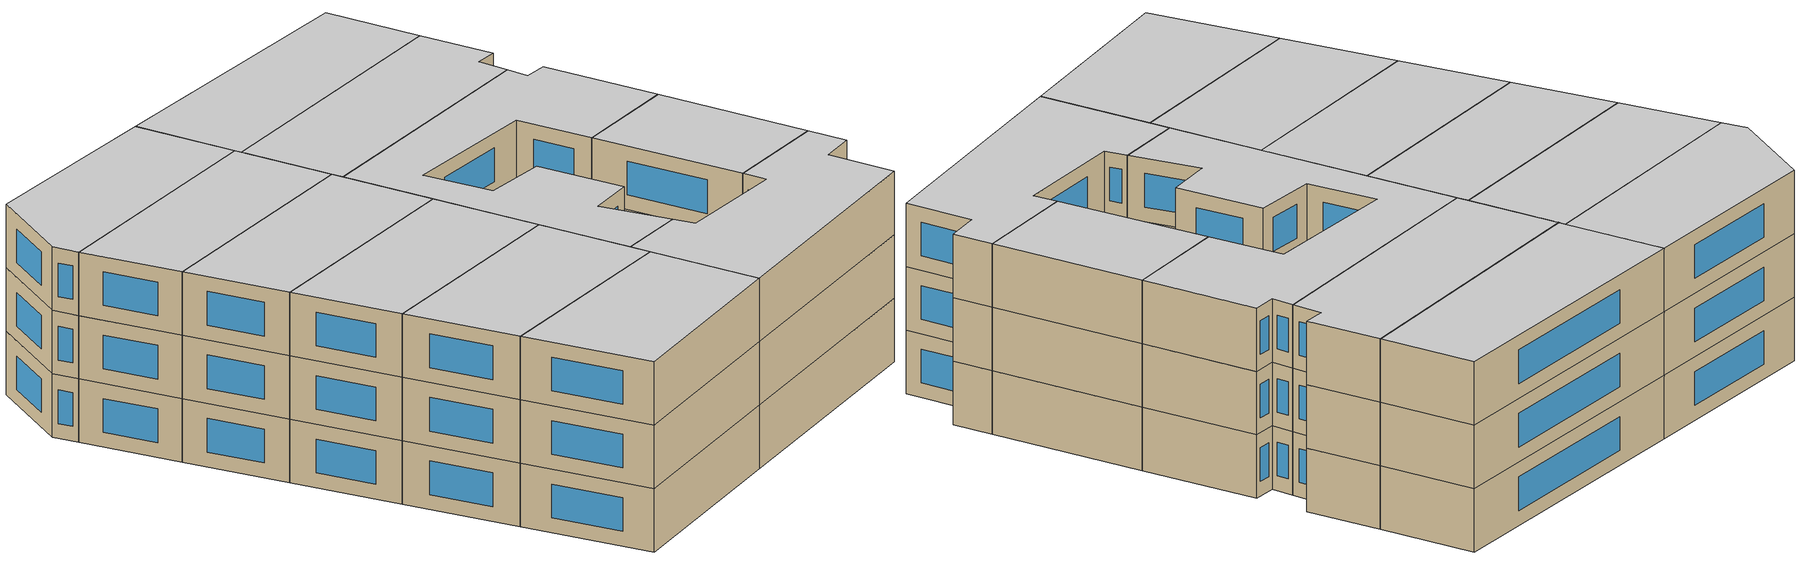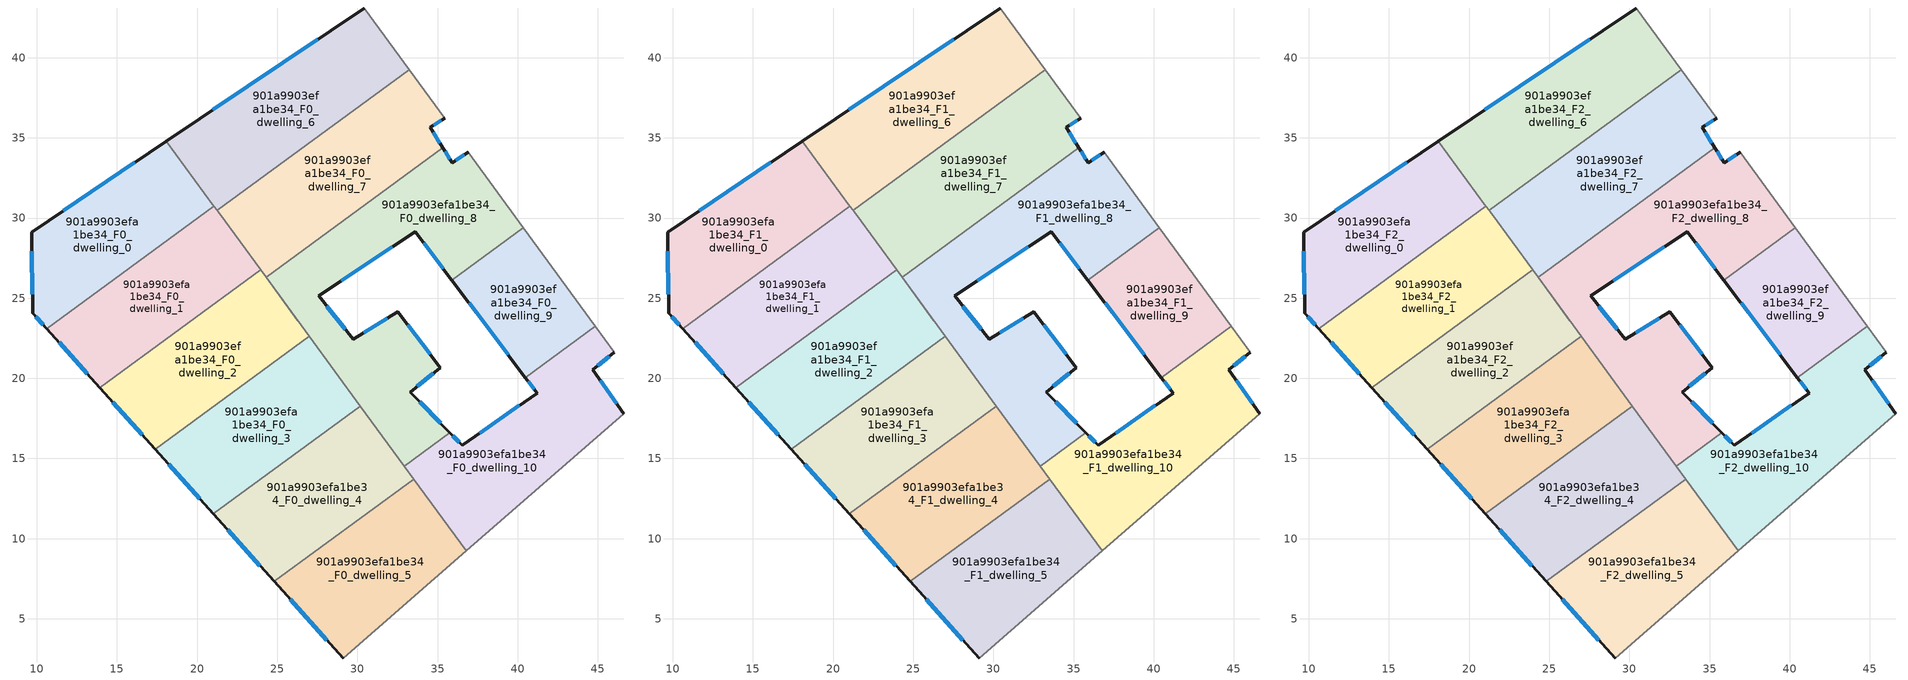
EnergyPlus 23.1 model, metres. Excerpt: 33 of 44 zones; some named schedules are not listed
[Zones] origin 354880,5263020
901a9903efa1be34_F0_dwelling_0
 floor ground (EU_floor_Construction): 18.09,34.8 21.05,30.75 10.61,23.1 9.74,24.07 9.67,29.13 z0
 wall outside (EU_wall_Construction): 18.09,34.8 9.67,29.13 9.74,24.07 10.61,23.1 z0:3
 wall to 901a9903efa1be34_F0_dwelling_1 (EU_wall_Construction): 10.61,23.1 21.05,30.75 z0:3
 wall to 901a9903efa1be34_F0_dwelling_6 (EU_wall_Construction): 21.05,30.75 18.09,34.8 z0:3
 window (EU_Window_Construction): 9.69,27.94 9.73,25.25 / 16.11,33.46 11.65,30.46 / 9.95,23.84 10.41,23.33 z0.7:2.3
901a9903efa1be34_F0_dwelling_1
 floor ground (EU_floor_Construction): 21.05,30.75 23.97,26.76 13.93,19.42 10.61,23.1 z0
 wall outside (EU_wall_Construction): 10.61,23.1 13.93,19.42 z0:3
 wall to 901a9903efa1be34_F0_dwelling_2 (EU_wall_Construction): 13.93,19.42 23.97,26.76 z0:3
 wall to 901a9903efa1be34_F0_dwelling_7 (EU_wall_Construction): 23.97,26.76 21.41,30.26 21.3,30.41 21.25,30.48 z0:3
 wall to 901a9903efa1be34_F0_dwelling_6 (EU_wall_Construction): 21.25,30.48 21.05,30.75 z0:3
 window (EU_Window_Construction): 11.39,22.24 13.15,20.28 z0.7:2.3
901a9903efa1be34_F0_dwelling_10
 floor ground (EU_floor_Construction): 46.02,21.64 44.68,20.53 46.63,17.78 36.79,9.24 32.92,14.53 35.76,16.61 36.53,15.82 41.2,19.08 40.47,20.05 44.84,23.25 z0
 wall outside (EU_wall_Construction): 40.47,20.05 41.2,19.08 36.53,15.82 35.76,16.61 / 46.63,17.78 44.68,20.53 46.02,21.64 z0:3
 wall adiabatic (EU_wall_Construction): 36.79,9.24 46.63,17.78 / 46.02,21.64 44.84,23.25 z0:3
 wall to 901a9903efa1be34_F0_dwelling_8 (EU_wall_Construction): 35.76,16.61 32.92,14.53 z0:3
 wall to 901a9903efa1be34_F0_dwelling_9 (EU_wall_Construction): 44.84,23.25 40.47,20.05 z0:3
 wall to 901a9903efa1be34_F0_dwelling_5 (EU_wall_Construction): 33.52,13.71 36.79,9.24 z0:3
 wall to 901a9903efa1be34_F0_dwelling_4 (EU_wall_Construction): 32.92,14.53 33.52,13.71 z0:3
 window (EU_Window_Construction): 36.35,16 35.94,16.42 / 40.11,18.31 37.63,16.58 / 40.64,19.82 41.03,19.31 / 45,20.79 45.7,21.38 / 46.17,18.42 45.14,19.88 z0.7:2.3
901a9903efa1be34_F0_dwelling_2
 floor ground (EU_floor_Construction): 23.97,26.76 27.01,22.61 17.39,15.57 13.93,19.42 z0
 wall outside (EU_wall_Construction): 13.93,19.42 17.39,15.57 z0:3
 wall to 901a9903efa1be34_F0_dwelling_3 (EU_wall_Construction): 17.39,15.57 27.01,22.61 z0:3
 wall to 901a9903efa1be34_F0_dwelling_8 (EU_wall_Construction): 27.01,22.61 24.3,26.3 z0:3
 wall to 901a9903efa1be34_F0_dwelling_7 (EU_wall_Construction): 24.3,26.3 23.97,26.76 z0:3
 window (EU_Window_Construction): 14.74,18.51 16.58,16.48 z0.7:2.3
901a9903efa1be34_F0_dwelling_3
 floor ground (EU_floor_Construction): 27.01,22.61 30.18,18.27 21.01,11.55 17.39,15.57 z0
 wall outside (EU_wall_Construction): 17.39,15.57 21.01,11.55 z0:3
 wall to 901a9903efa1be34_F0_dwelling_4 (EU_wall_Construction): 21.01,11.55 30.18,18.27 z0:3
 wall to 901a9903efa1be34_F0_dwelling_8 (EU_wall_Construction): 30.18,18.27 27.01,22.61 z0:3
 window (EU_Window_Construction): 18.24,14.63 20.16,12.5 z0.7:2.3
901a9903efa1be34_F0_dwelling_4
 floor ground (EU_floor_Construction): 30.18,18.27 33.52,13.71 24.81,7.33 21.01,11.55 z0
 wall outside (EU_wall_Construction): 21.01,11.55 24.81,7.33 z0:3
 wall to 901a9903efa1be34_F0_dwelling_5 (EU_wall_Construction): 24.81,7.33 33.52,13.71 z0:3
 wall to 901a9903efa1be34_F0_dwelling_8 (EU_wall_Construction): 32.92,14.53 30.18,18.27 z0:3
 window (EU_Window_Construction): 21.9,10.56 23.91,8.32 z0.7:2.3
901a9903efa1be34_F0_dwelling_5
 floor ground (EU_floor_Construction): 33.52,13.71 36.79,9.24 29.11,2.56 24.81,7.33 z0
 wall outside (EU_wall_Construction): 24.81,7.33 29.11,2.56 z0:3
 wall adiabatic (EU_wall_Construction): 29.11,2.56 36.79,9.24 z0:3
 window (EU_Window_Construction): 25.82,6.21 28.1,3.68 z0.7:2.3
901a9903efa1be34_F0_dwelling_6
 floor ground (EU_floor_Construction): 30.42,43.1 33.24,39.25 21.25,30.48 18.09,34.8 z0
 wall outside (EU_wall_Construction): 30.42,43.1 18.09,34.8 z0:3
 wall adiabatic (EU_wall_Construction): 33.24,39.25 30.42,43.1 z0:3
 wall to 901a9903efa1be34_F0_dwelling_7 (EU_wall_Construction): 21.25,30.48 33.24,39.25 z0:3
 window (EU_Window_Construction): 27.53,41.15 20.99,36.75 z0.7:2.3
901a9903efa1be34_F0_dwelling_7
 floor ground (EU_floor_Construction): 33.24,39.25 35.44,36.24 34.53,35.66 35.33,34.37 24.3,26.3 21.41,30.26 21.3,30.41 21.25,30.48 z0
 wall outside (EU_wall_Construction): 35.33,34.37 34.53,35.66 35.44,36.24 z0:3
 wall adiabatic (EU_wall_Construction): 35.44,36.24 33.24,39.25 / 24.31,26.3 26.26,23.64 / 24.3,26.3 26.26,23.64 z0:3
 wall to 901a9903efa1be34_F0_dwelling_8 (EU_wall_Construction): 24.3,26.3 35.33,34.37 z0:3
 window (EU_Window_Construction): 34.75,35.79 35.23,36.1 / 35.14,34.67 34.72,35.36 z0.7:2.3
901a9903efa1be34_F0_dwelling_8
 floor ground (EU_floor_Construction): 36.91,34.1 40.35,29.39 35.89,26.13 33.6,29.16 27.57,25.15 29.75,22.42 32.52,24.17 35.16,20.67 33.31,19.14 35.76,16.61 32.92,14.53 24.3,26.3 35.33,34.37 35.91,33.43 z0
 wall outside (EU_wall_Construction): 36.91,34.1 35.91,33.43 35.33,34.37 / 35.76,16.61 33.31,19.14 35.16,20.67 32.52,24.17 29.75,22.42 27.57,25.15 33.6,29.16 35.89,26.13 z0:3
 wall adiabatic (EU_wall_Construction): 40.35,29.39 36.91,34.1 z0:3
 wall to 901a9903efa1be34_F0_dwelling_9 (EU_wall_Construction): 35.89,26.13 40.35,29.39 z0:3
 window (EU_Window_Construction): 35.77,33.65 35.47,34.15 / 36.67,33.94 36.14,33.59 / 34.14,28.44 35.35,26.84 / 28.99,26.09 32.19,28.21 / 29.24,23.06 28.08,24.51 / 31.87,23.76 30.4,22.83 / 34.54,21.49 33.14,23.34 / 33.74,19.5 34.73,20.31 / 35.19,17.2 33.89,18.55 z0.7:2.3
901a9903efa1be34_F0_dwelling_9
 floor ground (EU_floor_Construction): 40.35,29.39 44.84,23.25 40.47,20.05 35.89,26.13 z0
 wall outside (EU_wall_Construction): 35.89,26.13 40.47,20.05 z0:3
 wall adiabatic (EU_wall_Construction): 44.84,23.25 40.35,29.39 z0:3
 window (EU_Window_Construction): 36.96,24.7 39.4,21.48 z0.7:2.3
901a9903efa1be34_F1_dwelling_0
 floor to 901a9903efa1be34_F0_dwelling_0 (EU_floor_Construction): 18.09,34.8 21.05,30.75 10.61,23.1 9.74,24.07 9.67,29.13 z3
 wall outside (EU_wall_Construction): 18.09,34.8 9.67,29.13 9.74,24.07 10.61,23.1 z3:6
 wall to 901a9903efa1be34_F1_dwelling_1 (EU_wall_Construction): 10.61,23.1 21.05,30.75 z3:6
 wall to 901a9903efa1be34_F1_dwelling_6 (EU_wall_Construction): 21.05,30.75 18.09,34.8 z3:6
 window (EU_Window_Construction): 9.69,27.94 9.73,25.25 / 16.11,33.46 11.65,30.46 / 9.95,23.84 10.41,23.33 z3.7:5.3
901a9903efa1be34_F1_dwelling_1
 floor to 901a9903efa1be34_F0_dwelling_1 (EU_floor_Construction): 21.05,30.75 23.97,26.76 13.93,19.42 10.61,23.1 z3
 wall outside (EU_wall_Construction): 10.61,23.1 13.93,19.42 z3:6
 wall to 901a9903efa1be34_F1_dwelling_2 (EU_wall_Construction): 13.93,19.42 23.97,26.76 z3:6
 wall to 901a9903efa1be34_F1_dwelling_7 (EU_wall_Construction): 23.97,26.76 21.41,30.26 21.3,30.41 21.25,30.48 z3:6
 wall to 901a9903efa1be34_F1_dwelling_6 (EU_wall_Construction): 21.25,30.48 21.05,30.75 z3:6
 window (EU_Window_Construction): 11.39,22.24 13.15,20.28 z3.7:5.3
901a9903efa1be34_F1_dwelling_10
 floor to 901a9903efa1be34_F0_dwelling_10 (EU_floor_Construction): 46.02,21.64 44.68,20.53 46.63,17.78 36.79,9.24 32.92,14.53 35.76,16.61 36.53,15.82 41.2,19.08 40.47,20.05 44.84,23.25 z3
 wall outside (EU_wall_Construction): 40.47,20.05 41.2,19.08 36.53,15.82 35.76,16.61 / 46.63,17.78 44.68,20.53 46.02,21.64 z3:6
 wall adiabatic (EU_wall_Construction): 36.79,9.24 46.63,17.78 / 46.02,21.64 44.84,23.25 z3:6
 wall to 901a9903efa1be34_F1_dwelling_8 (EU_wall_Construction): 35.76,16.61 32.92,14.53 z3:6
 wall to 901a9903efa1be34_F1_dwelling_9 (EU_wall_Construction): 44.84,23.25 40.47,20.05 z3:6
 wall to 901a9903efa1be34_F1_dwelling_5 (EU_wall_Construction): 33.52,13.71 36.79,9.24 z3:6
 wall to 901a9903efa1be34_F1_dwelling_4 (EU_wall_Construction): 32.92,14.53 33.52,13.71 z3:6
 window (EU_Window_Construction): 36.35,16 35.94,16.42 / 40.11,18.31 37.63,16.58 / 40.64,19.82 41.03,19.31 / 45,20.79 45.7,21.38 / 46.17,18.42 45.14,19.88 z3.7:5.3
901a9903efa1be34_F1_dwelling_2
 floor to 901a9903efa1be34_F0_dwelling_2 (EU_floor_Construction): 23.97,26.76 27.01,22.61 17.39,15.57 13.93,19.42 z3
 wall outside (EU_wall_Construction): 13.93,19.42 17.39,15.57 z3:6
 wall to 901a9903efa1be34_F1_dwelling_3 (EU_wall_Construction): 17.39,15.57 27.01,22.61 z3:6
 wall to 901a9903efa1be34_F1_dwelling_8 (EU_wall_Construction): 27.01,22.61 24.3,26.3 z3:6
 wall to 901a9903efa1be34_F1_dwelling_7 (EU_wall_Construction): 24.3,26.3 23.97,26.76 z3:6
 window (EU_Window_Construction): 14.74,18.51 16.58,16.48 z3.7:5.3
901a9903efa1be34_F1_dwelling_3
 floor to 901a9903efa1be34_F0_dwelling_3 (EU_floor_Construction): 27.01,22.61 30.18,18.27 21.01,11.55 17.39,15.57 z3
 wall outside (EU_wall_Construction): 17.39,15.57 21.01,11.55 z3:6
 wall to 901a9903efa1be34_F1_dwelling_4 (EU_wall_Construction): 21.01,11.55 30.18,18.27 z3:6
 wall to 901a9903efa1be34_F1_dwelling_8 (EU_wall_Construction): 30.18,18.27 27.01,22.61 z3:6
 window (EU_Window_Construction): 18.24,14.63 20.16,12.5 z3.7:5.3
901a9903efa1be34_F1_dwelling_4
 floor to 901a9903efa1be34_F0_dwelling_4 (EU_floor_Construction): 30.18,18.27 33.52,13.71 24.81,7.33 21.01,11.55 z3
 wall outside (EU_wall_Construction): 21.01,11.55 24.81,7.33 z3:6
 wall to 901a9903efa1be34_F1_dwelling_5 (EU_wall_Construction): 24.81,7.33 33.52,13.71 z3:6
 wall to 901a9903efa1be34_F1_dwelling_8 (EU_wall_Construction): 32.92,14.53 30.18,18.27 z3:6
 window (EU_Window_Construction): 21.9,10.56 23.91,8.32 z3.7:5.3
901a9903efa1be34_F1_dwelling_5
 floor to 901a9903efa1be34_F0_dwelling_5 (EU_floor_Construction): 33.52,13.71 36.79,9.24 29.11,2.56 24.81,7.33 z3
 wall outside (EU_wall_Construction): 24.81,7.33 29.11,2.56 z3:6
 wall adiabatic (EU_wall_Construction): 29.11,2.56 36.79,9.24 z3:6
 window (EU_Window_Construction): 25.82,6.21 28.1,3.68 z3.7:5.3
901a9903efa1be34_F1_dwelling_6
 floor to 901a9903efa1be34_F0_dwelling_6 (EU_floor_Construction): 30.42,43.1 33.24,39.25 21.25,30.48 18.09,34.8 z3
 wall outside (EU_wall_Construction): 30.42,43.1 18.09,34.8 z3:6
 wall adiabatic (EU_wall_Construction): 33.24,39.25 30.42,43.1 z3:6
 wall to 901a9903efa1be34_F1_dwelling_7 (EU_wall_Construction): 21.25,30.48 33.24,39.25 z3:6
 window (EU_Window_Construction): 27.53,41.15 20.99,36.75 z3.7:5.3
901a9903efa1be34_F1_dwelling_7
 floor to 901a9903efa1be34_F0_dwelling_7 (EU_floor_Construction): 33.24,39.25 35.44,36.24 34.53,35.66 35.33,34.37 24.3,26.3 21.41,30.26 21.3,30.41 21.25,30.48 z3
 wall outside (EU_wall_Construction): 35.33,34.37 34.53,35.66 35.44,36.24 z3:6
 wall adiabatic (EU_wall_Construction): 35.44,36.24 33.24,39.25 / 24.31,26.3 26.26,23.64 / 24.3,26.3 26.26,23.64 z3:6
 wall to 901a9903efa1be34_F1_dwelling_8 (EU_wall_Construction): 24.3,26.3 35.33,34.37 z3:6
 window (EU_Window_Construction): 34.75,35.79 35.23,36.1 / 35.14,34.67 34.72,35.36 z3.7:5.3
901a9903efa1be34_F1_dwelling_8
 floor to 901a9903efa1be34_F0_dwelling_8 (EU_floor_Construction): 36.91,34.1 40.35,29.39 35.89,26.13 33.6,29.16 27.57,25.15 29.75,22.42 32.52,24.17 35.16,20.67 33.31,19.14 35.76,16.61 32.92,14.53 24.3,26.3 35.33,34.37 35.91,33.43 z3
 wall outside (EU_wall_Construction): 36.91,34.1 35.91,33.43 35.33,34.37 / 35.76,16.61 33.31,19.14 35.16,20.67 32.52,24.17 29.75,22.42 27.57,25.15 33.6,29.16 35.89,26.13 z3:6
 wall adiabatic (EU_wall_Construction): 40.35,29.39 36.91,34.1 z3:6
 wall to 901a9903efa1be34_F1_dwelling_9 (EU_wall_Construction): 35.89,26.13 40.35,29.39 z3:6
 window (EU_Window_Construction): 35.77,33.65 35.47,34.15 / 36.67,33.94 36.14,33.59 / 34.14,28.44 35.35,26.84 / 28.99,26.09 32.19,28.21 / 29.24,23.06 28.08,24.51 / 31.87,23.76 30.4,22.83 / 34.54,21.49 33.14,23.34 / 33.74,19.5 34.73,20.31 / 35.19,17.2 33.89,18.55 z3.7:5.3
901a9903efa1be34_F1_dwelling_9
 floor to 901a9903efa1be34_F0_dwelling_9 (EU_floor_Construction): 40.35,29.39 44.84,23.25 40.47,20.05 35.89,26.13 z3
 wall outside (EU_wall_Construction): 35.89,26.13 40.47,20.05 z3:6
 wall adiabatic (EU_wall_Construction): 44.84,23.25 40.35,29.39 z3:6
 window (EU_Window_Construction): 36.96,24.7 39.4,21.48 z3.7:5.3
901a9903efa1be34_F2_dwelling_0
 floor to 901a9903efa1be34_F1_dwelling_0 (EU_floor_Construction): 18.09,34.8 21.05,30.75 10.61,23.1 9.74,24.07 9.67,29.13 z6
 wall outside (EU_wall_Construction): 18.09,34.8 9.67,29.13 9.74,24.07 10.61,23.1 z6:9
 wall to 901a9903efa1be34_F2_dwelling_1 (EU_wall_Construction): 10.61,23.1 21.05,30.75 z6:9
 wall to 901a9903efa1be34_F2_dwelling_6 (EU_wall_Construction): 21.05,30.75 18.09,34.8 z6:9
 window (EU_Window_Construction): 9.69,27.94 9.73,25.25 / 16.11,33.46 11.65,30.46 / 9.95,23.84 10.41,23.33 z6.7:8.3
 ceiling to 901a9903efa1be34_F3_dwelling_0 (EU_floor_Construction): 21.05,30.75 18.09,34.8 9.67,29.13 9.74,24.07 10.61,23.1 z9
901a9903efa1be34_F2_dwelling_1
 floor to 901a9903efa1be34_F1_dwelling_1 (EU_floor_Construction): 21.05,30.75 23.97,26.76 13.93,19.42 10.61,23.1 z6
 wall outside (EU_wall_Construction): 10.61,23.1 13.93,19.42 z6:9
 wall to 901a9903efa1be34_F2_dwelling_2 (EU_wall_Construction): 13.93,19.42 23.97,26.76 z6:9
 wall to 901a9903efa1be34_F2_dwelling_7 (EU_wall_Construction): 23.97,26.76 21.41,30.26 21.3,30.41 21.25,30.48 z6:9
 wall to 901a9903efa1be34_F2_dwelling_6 (EU_wall_Construction): 21.25,30.48 21.05,30.75 z6:9
 window (EU_Window_Construction): 11.39,22.24 13.15,20.28 z6.7:8.3
 ceiling to 901a9903efa1be34_F3_dwelling_1 (EU_floor_Construction): 23.97,26.76 21.05,30.75 10.61,23.1 13.93,19.42 z9
901a9903efa1be34_F2_dwelling_10
 floor to 901a9903efa1be34_F1_dwelling_10 (EU_floor_Construction): 46.02,21.64 44.68,20.53 46.63,17.78 36.79,9.24 32.92,14.53 35.76,16.61 36.53,15.82 41.2,19.08 40.47,20.05 44.84,23.25 z6
 wall outside (EU_wall_Construction): 40.47,20.05 41.2,19.08 36.53,15.82 35.76,16.61 / 46.63,17.78 44.68,20.53 46.02,21.64 z6:9
 wall adiabatic (EU_wall_Construction): 36.79,9.24 46.63,17.78 / 46.02,21.64 44.84,23.25 z6:9
 wall to 901a9903efa1be34_F2_dwelling_8 (EU_wall_Construction): 35.76,16.61 32.92,14.53 z6:9
 wall to 901a9903efa1be34_F2_dwelling_9 (EU_wall_Construction): 44.84,23.25 40.47,20.05 z6:9
 wall to 901a9903efa1be34_F2_dwelling_5 (EU_wall_Construction): 33.52,13.71 36.79,9.24 z6:9
 wall to 901a9903efa1be34_F2_dwelling_4 (EU_wall_Construction): 32.92,14.53 33.52,13.71 z6:9
 window (EU_Window_Construction): 36.35,16 35.94,16.42 / 40.11,18.31 37.63,16.58 / 40.64,19.82 41.03,19.31 / 45,20.79 45.7,21.38 / 46.17,18.42 45.14,19.88 z6.7:8.3
 ceiling to 901a9903efa1be34_F3_dwelling_10 (EU_floor_Construction): 46.63,17.78 44.68,20.53 46.02,21.64 44.84,23.25 40.47,20.05 41.2,19.08 36.53,15.82 35.76,16.61 32.92,14.53 36.79,9.24 z9
901a9903efa1be34_F2_dwelling_2
 floor to 901a9903efa1be34_F1_dwelling_2 (EU_floor_Construction): 23.97,26.76 27.01,22.61 17.39,15.57 13.93,19.42 z6
 wall outside (EU_wall_Construction): 13.93,19.42 17.39,15.57 z6:9
 wall to 901a9903efa1be34_F2_dwelling_3 (EU_wall_Construction): 17.39,15.57 27.01,22.61 z6:9
 wall to 901a9903efa1be34_F2_dwelling_8 (EU_wall_Construction): 27.01,22.61 24.3,26.3 z6:9
 wall to 901a9903efa1be34_F2_dwelling_7 (EU_wall_Construction): 24.3,26.3 23.97,26.76 z6:9
 window (EU_Window_Construction): 14.74,18.51 16.58,16.48 z6.7:8.3
 ceiling to 901a9903efa1be34_F3_dwelling_2 (EU_floor_Construction): 27.01,22.61 23.97,26.76 13.93,19.42 17.39,15.57 z9
901a9903efa1be34_F2_dwelling_3
 floor to 901a9903efa1be34_F1_dwelling_3 (EU_floor_Construction): 27.01,22.61 30.18,18.27 21.01,11.55 17.39,15.57 z6
 wall outside (EU_wall_Construction): 17.39,15.57 21.01,11.55 z6:9
 wall to 901a9903efa1be34_F2_dwelling_4 (EU_wall_Construction): 21.01,11.55 30.18,18.27 z6:9
 wall to 901a9903efa1be34_F2_dwelling_8 (EU_wall_Construction): 30.18,18.27 27.01,22.61 z6:9
 window (EU_Window_Construction): 18.24,14.63 20.16,12.5 z6.7:8.3
 ceiling to 901a9903efa1be34_F3_dwelling_3 (EU_floor_Construction): 30.18,18.27 27.01,22.61 17.39,15.57 21.01,11.55 z9
901a9903efa1be34_F2_dwelling_4
 floor to 901a9903efa1be34_F1_dwelling_4 (EU_floor_Construction): 30.18,18.27 33.52,13.71 24.81,7.33 21.01,11.55 z6
 wall outside (EU_wall_Construction): 21.01,11.55 24.81,7.33 z6:9
 wall to 901a9903efa1be34_F2_dwelling_5 (EU_wall_Construction): 24.81,7.33 33.52,13.71 z6:9
 wall to 901a9903efa1be34_F2_dwelling_8 (EU_wall_Construction): 32.92,14.53 30.18,18.27 z6:9
 window (EU_Window_Construction): 21.9,10.56 23.91,8.32 z6.7:8.3
 ceiling to 901a9903efa1be34_F3_dwelling_4 (EU_floor_Construction): 33.52,13.71 30.18,18.27 21.01,11.55 24.81,7.33 z9
901a9903efa1be34_F2_dwelling_5
 floor to 901a9903efa1be34_F1_dwelling_5 (EU_floor_Construction): 33.52,13.71 36.79,9.24 29.11,2.56 24.81,7.33 z6
 wall outside (EU_wall_Construction): 24.81,7.33 29.11,2.56 z6:9
 wall adiabatic (EU_wall_Construction): 29.11,2.56 36.79,9.24 z6:9
 window (EU_Window_Construction): 25.82,6.21 28.1,3.68 z6.7:8.3
 ceiling to 901a9903efa1be34_F3_dwelling_5 (EU_floor_Construction): 36.79,9.24 33.52,13.71 24.81,7.33 29.11,2.56 z9
901a9903efa1be34_F2_dwelling_6
 floor to 901a9903efa1be34_F1_dwelling_6 (EU_floor_Construction): 30.42,43.1 33.24,39.25 21.25,30.48 18.09,34.8 z6
 wall outside (EU_wall_Construction): 30.42,43.1 18.09,34.8 z6:9
 wall adiabatic (EU_wall_Construction): 33.24,39.25 30.42,43.1 z6:9
 wall to 901a9903efa1be34_F2_dwelling_7 (EU_wall_Construction): 21.25,30.48 33.24,39.25 z6:9
 window (EU_Window_Construction): 27.53,41.15 20.99,36.75 z6.7:8.3
 ceiling to 901a9903efa1be34_F3_dwelling_6 (EU_floor_Construction): 33.24,39.25 30.42,43.1 18.09,34.8 21.25,30.48 z9
901a9903efa1be34_F2_dwelling_7
 floor to 901a9903efa1be34_F1_dwelling_7 (EU_floor_Construction): 33.24,39.25 35.44,36.24 34.53,35.66 35.33,34.37 24.3,26.3 21.41,30.26 21.3,30.41 21.25,30.48 z6
 wall outside (EU_wall_Construction): 35.33,34.37 34.53,35.66 35.44,36.24 z6:9
 wall adiabatic (EU_wall_Construction): 35.44,36.24 33.24,39.25 / 24.31,26.3 26.26,23.64 / 24.3,26.3 26.26,23.64 z6:9
 wall to 901a9903efa1be34_F2_dwelling_8 (EU_wall_Construction): 24.3,26.3 35.33,34.37 z6:9
 window (EU_Window_Construction): 34.75,35.79 35.23,36.1 / 35.14,34.67 34.72,35.36 z6.7:8.3
 ceiling to 901a9903efa1be34_F3_dwelling_7 (EU_floor_Construction): 35.33,34.37 34.53,35.66 35.44,36.24 33.24,39.25 21.25,30.48 21.3,30.41 21.41,30.26 24.3,26.3 z9
901a9903efa1be34_F2_dwelling_8
 floor to 901a9903efa1be34_F1_dwelling_8 (EU_floor_Construction): 36.91,34.1 40.35,29.39 35.89,26.13 33.6,29.16 27.57,25.15 29.75,22.42 32.52,24.17 35.16,20.67 33.31,19.14 35.76,16.61 32.92,14.53 24.3,26.3 35.33,34.37 35.91,33.43 z6
 wall outside (EU_wall_Construction): 36.91,34.1 35.91,33.43 35.33,34.37 / 35.76,16.61 33.31,19.14 35.16,20.67 32.52,24.17 29.75,22.42 27.57,25.15 33.6,29.16 35.89,26.13 z6:9
 wall adiabatic (EU_wall_Construction): 40.35,29.39 36.91,34.1 z6:9
 wall to 901a9903efa1be34_F2_dwelling_9 (EU_wall_Construction): 35.89,26.13 40.35,29.39 z6:9
 window (EU_Window_Construction): 35.77,33.65 35.47,34.15 / 36.67,33.94 36.14,33.59 / 34.14,28.44 35.35,26.84 / 28.99,26.09 32.19,28.21 / 29.24,23.06 28.08,24.51 / 31.87,23.76 30.4,22.83 / 34.54,21.49 33.14,23.34 / 33.74,19.5 34.73,20.31 / 35.19,17.2 33.89,18.55 z6.7:8.3
 ceiling to 901a9903efa1be34_F3_dwelling_8 (EU_floor_Construction): 35.76,16.61 33.31,19.14 35.16,20.67 32.52,24.17 29.75,22.42 27.57,25.15 33.6,29.16 35.89,26.13 40.35,29.39 36.91,34.1 35.91,33.43 35.33,34.37 24.3,26.3 32.92,14.53 z9
901a9903efa1be34_F2_dwelling_9
 floor to 901a9903efa1be34_F1_dwelling_9 (EU_floor_Construction): 40.35,29.39 44.84,23.25 40.47,20.05 35.89,26.13 z6
 wall outside (EU_wall_Construction): 35.89,26.13 40.47,20.05 z6:9
 wall adiabatic (EU_wall_Construction): 44.84,23.25 40.35,29.39 z6:9
 window (EU_Window_Construction): 36.96,24.7 39.4,21.48 z6.7:8.3
 ceiling to 901a9903efa1be34_F3_dwelling_9 (EU_floor_Construction): 44.84,23.25 40.35,29.39 35.89,26.13 40.47,20.05 z9
[Building]
EU S2 Campaign: North Axis=0; Terrain=City; Solar Distribution=FullExterior
[Site:Location]
Budapest.Ferenc.Liszt.Intl.AP: Latitude=47.437; Longitude=19.256; Time Zone=1; Elevation=185
[SizingPeriod:WeatherFileDays]
AnnualSizingPeriod: Begin Month=1; Begin Day of Month=1; End Month=12; End Day of Month=31; Day of Week for Start Day=Monday; Use Weather File Daylight Saving Period=No; Use Weather File Rain and Snow Indicators=No
[MATERIAL]
EU_InternalMass_Material: Roughness=MediumRough; Thickness=0.1; Conductivity=1; Density=1800; Specific Heat=900; Thermal Absorptance=0.9; Solar Absorptance=0.7; Visible Absorptance=0.7
[MATERIAL:NOMASS] Roughness=MediumRough; Thermal Absorptance=0.9; Solar Absorptance=0.7; Visible Absorptance=0.7
Name | Thermal Resistance
EU_wall_NoMass | 0.832559
EU_floor_NoMass | 0.872794
[WINDOWMATERIAL:SIMPLEGLAZINGSYSTEM]
EU_Window_SimpleGlazing: UFactor=2.79869; Solar Heat Gain Coefficient=0.75; Visible Transmittance=0.75
[CONSTRUCTION]
EU_wall_Construction: EU_wall_NoMass
EU_floor_Construction: EU_floor_NoMass
EU_Window_Construction: EU_Window_SimpleGlazing
EU_InternalMass_Construction: EU_InternalMass_Material
[ZONE] Type=1; Multiplier=1; Ceiling Height=autocalculate; Floor Area=autocalculate; Part of Total Floor Area=Yes
Name | Volume
901a9903efa1be34_F0_dwelling_0; 901a9903efa1be34_F1_dwelling_0; 901a9903efa1be34_F2_dwelling_0 | 187.97
901a9903efa1be34_F0_dwelling_1; 901a9903efa1be34_F1_dwelling_1; 901a9903efa1be34_F2_dwelling_1 | 187.935
901a9903efa1be34_F0_dwelling_10; 901a9903efa1be34_F1_dwelling_10; 901a9903efa1be34_F2_dwelling_10 | 225.52
901a9903efa1be34_F0_dwelling_2; 901a9903efa1be34_F1_dwelling_2; 901a9903efa1be34_F2_dwelling_2 | 187.94
901a9903efa1be34_F0_dwelling_3; 901a9903efa1be34_F1_dwelling_3; 901a9903efa1be34_F2_dwelling_3 | 187.939
901a9903efa1be34_F0_dwelling_4; 901a9903efa1be34_F1_dwelling_4; 901a9903efa1be34_F2_dwelling_4 | 187.953
901a9903efa1be34_F0_dwelling_5; 901a9903efa1be34_F1_dwelling_5; 901a9903efa1be34_F2_dwelling_5 | 187.928
901a9903efa1be34_F0_dwelling_6; 901a9903efa1be34_F1_dwelling_6; 901a9903efa1be34_F2_dwelling_6; 901a9903efa1be34_F0_dwelling_7; 901a9903efa1be34_F1_dwelling_7; 901a9903efa1be34_F2_dwelling_7 | 225.524
901a9903efa1be34_F0_dwelling_8; 901a9903efa1be34_F1_dwelling_8; 901a9903efa1be34_F2_dwelling_8 | 326.154
901a9903efa1be34_F0_dwelling_9; 901a9903efa1be34_F1_dwelling_9; 901a9903efa1be34_F2_dwelling_9 | 124.868
[INTERNALMASS] Construction=EU_InternalMass_Construction
Name | Zone or ZoneList | Surface Area
901a9903efa1be34_F0_dwelling_0_EU_InternalMass | 901a9903efa1be34_F0_dwelling_0 | 62.6565
901a9903efa1be34_F0_dwelling_1_EU_InternalMass | 901a9903efa1be34_F0_dwelling_1 | 62.6448
901a9903efa1be34_F0_dwelling_2_EU_InternalMass | 901a9903efa1be34_F0_dwelling_2 | 62.6467
901a9903efa1be34_F0_dwelling_3_EU_InternalMass | 901a9903efa1be34_F0_dwelling_3 | 62.6462
901a9903efa1be34_F0_dwelling_4_EU_InternalMass | 901a9903efa1be34_F0_dwelling_4 | 62.651
901a9903efa1be34_F0_dwelling_5_EU_InternalMass | 901a9903efa1be34_F0_dwelling_5 | 62.6427
901a9903efa1be34_F0_dwelling_6_EU_InternalMass | 901a9903efa1be34_F0_dwelling_6 | 75.1747
901a9903efa1be34_F0_dwelling_7_EU_InternalMass | 901a9903efa1be34_F0_dwelling_7 | 75.1786
901a9903efa1be34_F0_dwelling_8_EU_InternalMass | 901a9903efa1be34_F0_dwelling_8 | 108.72
901a9903efa1be34_F0_dwelling_9_EU_InternalMass | 901a9903efa1be34_F0_dwelling_9 | 41.6229
901a9903efa1be34_F0_dwelling_10_EU_InternalMass | 901a9903efa1be34_F0_dwelling_10 | 75.1732
901a9903efa1be34_F1_dwelling_0_EU_InternalMass | 901a9903efa1be34_F1_dwelling_0 | 62.6565
901a9903efa1be34_F1_dwelling_1_EU_InternalMass | 901a9903efa1be34_F1_dwelling_1 | 62.6448
901a9903efa1be34_F1_dwelling_2_EU_InternalMass | 901a9903efa1be34_F1_dwelling_2 | 62.6467
901a9903efa1be34_F1_dwelling_3_EU_InternalMass | 901a9903efa1be34_F1_dwelling_3 | 62.6462
901a9903efa1be34_F1_dwelling_4_EU_InternalMass | 901a9903efa1be34_F1_dwelling_4 | 62.651
901a9903efa1be34_F1_dwelling_5_EU_InternalMass | 901a9903efa1be34_F1_dwelling_5 | 62.6427
901a9903efa1be34_F1_dwelling_6_EU_InternalMass | 901a9903efa1be34_F1_dwelling_6 | 75.1747
901a9903efa1be34_F1_dwelling_7_EU_InternalMass | 901a9903efa1be34_F1_dwelling_7 | 75.1786
901a9903efa1be34_F1_dwelling_8_EU_InternalMass | 901a9903efa1be34_F1_dwelling_8 | 108.72
901a9903efa1be34_F1_dwelling_9_EU_InternalMass | 901a9903efa1be34_F1_dwelling_9 | 41.6229
901a9903efa1be34_F1_dwelling_10_EU_InternalMass | 901a9903efa1be34_F1_dwelling_10 | 75.1732
901a9903efa1be34_F2_dwelling_0_EU_InternalMass | 901a9903efa1be34_F2_dwelling_0 | 62.6565
901a9903efa1be34_F2_dwelling_1_EU_InternalMass | 901a9903efa1be34_F2_dwelling_1 | 62.6448
901a9903efa1be34_F2_dwelling_2_EU_InternalMass | 901a9903efa1be34_F2_dwelling_2 | 62.6467
901a9903efa1be34_F2_dwelling_3_EU_InternalMass | 901a9903efa1be34_F2_dwelling_3 | 62.6462
901a9903efa1be34_F2_dwelling_4_EU_InternalMass | 901a9903efa1be34_F2_dwelling_4 | 62.651
901a9903efa1be34_F2_dwelling_5_EU_InternalMass | 901a9903efa1be34_F2_dwelling_5 | 62.6427
901a9903efa1be34_F2_dwelling_6_EU_InternalMass | 901a9903efa1be34_F2_dwelling_6 | 75.1747
901a9903efa1be34_F2_dwelling_7_EU_InternalMass | 901a9903efa1be34_F2_dwelling_7 | 75.1786
901a9903efa1be34_F2_dwelling_8_EU_InternalMass | 901a9903efa1be34_F2_dwelling_8 | 108.72
901a9903efa1be34_F2_dwelling_9_EU_InternalMass | 901a9903efa1be34_F2_dwelling_9 | 41.6229
901a9903efa1be34_F2_dwelling_10_EU_InternalMass | 901a9903efa1be34_F2_dwelling_10 | 75.1732
[OTHEREQUIPMENT] Fuel Type=Electricity; Design Level Calculation Method=Watts/Area; Power per Zone Floor Area=1; Fraction Latent=0; Fraction Radiant=0; Fraction Lost=0; Carbon Dioxide Generation Rate=0; EndUse Subcategory=EU_Step8_InternalGains
Name | Zone or ZoneList or Space or SpaceList | Schedule
EU_Step8_InternalGain_901a9903efa1be34_F0_dwelling_0_f000 | 901a9903efa1be34_F0_dwelling_0 | EU_Step8_GainSchedule_901a9903efa1be34_F0_dwelling_0_f000
EU_Step8_InternalGain_901a9903efa1be34_F0_dwelling_1_f000 | 901a9903efa1be34_F0_dwelling_1 | EU_Step8_GainSchedule_901a9903efa1be34_F0_dwelling_1_f000
EU_Step8_InternalGain_901a9903efa1be34_F0_dwelling_2_f000 | 901a9903efa1be34_F0_dwelling_2 | EU_Step8_GainSchedule_901a9903efa1be34_F0_dwelling_2_f000
EU_Step8_InternalGain_901a9903efa1be34_F0_dwelling_3_f000 | 901a9903efa1be34_F0_dwelling_3 | EU_Step8_GainSchedule_901a9903efa1be34_F0_dwelling_3_f000
EU_Step8_InternalGain_901a9903efa1be34_F0_dwelling_4_f000 | 901a9903efa1be34_F0_dwelling_4 | EU_Step8_GainSchedule_901a9903efa1be34_F0_dwelling_4_f000
EU_Step8_InternalGain_901a9903efa1be34_F0_dwelling_5_f000 | 901a9903efa1be34_F0_dwelling_5 | EU_Step8_GainSchedule_901a9903efa1be34_F0_dwelling_5_f000
EU_Step8_InternalGain_901a9903efa1be34_F0_dwelling_6_f000 | 901a9903efa1be34_F0_dwelling_6 | EU_Step8_GainSchedule_901a9903efa1be34_F0_dwelling_6_f000
EU_Step8_InternalGain_901a9903efa1be34_F0_dwelling_7_f000 | 901a9903efa1be34_F0_dwelling_7 | EU_Step8_GainSchedule_901a9903efa1be34_F0_dwelling_7_f000
EU_Step8_InternalGain_901a9903efa1be34_F0_dwelling_8_f000 | 901a9903efa1be34_F0_dwelling_8 | EU_Step8_GainSchedule_901a9903efa1be34_F0_dwelling_8_f000
EU_Step8_InternalGain_901a9903efa1be34_F0_dwelling_9_f000 | 901a9903efa1be34_F0_dwelling_9 | EU_Step8_GainSchedule_901a9903efa1be34_F0_dwelling_9_f000
EU_Step8_InternalGain_901a9903efa1be34_F0_dwelling_10_f000 | 901a9903efa1be34_F0_dwelling_10 | EU_Step8_GainSchedule_901a9903efa1be34_F0_dwelling_10_f000
EU_Step8_InternalGain_901a9903efa1be34_F1_dwelling_0_f000 | 901a9903efa1be34_F1_dwelling_0 | EU_Step8_GainSchedule_901a9903efa1be34_F1_dwelling_0_f000
EU_Step8_InternalGain_901a9903efa1be34_F1_dwelling_1_f000 | 901a9903efa1be34_F1_dwelling_1 | EU_Step8_GainSchedule_901a9903efa1be34_F1_dwelling_1_f000
EU_Step8_InternalGain_901a9903efa1be34_F1_dwelling_2_f000 | 901a9903efa1be34_F1_dwelling_2 | EU_Step8_GainSchedule_901a9903efa1be34_F1_dwelling_2_f000
EU_Step8_InternalGain_901a9903efa1be34_F1_dwelling_3_f000 | 901a9903efa1be34_F1_dwelling_3 | EU_Step8_GainSchedule_901a9903efa1be34_F1_dwelling_3_f000
EU_Step8_InternalGain_901a9903efa1be34_F1_dwelling_4_f000 | 901a9903efa1be34_F1_dwelling_4 | EU_Step8_GainSchedule_901a9903efa1be34_F1_dwelling_4_f000
EU_Step8_InternalGain_901a9903efa1be34_F1_dwelling_5_f000 | 901a9903efa1be34_F1_dwelling_5 | EU_Step8_GainSchedule_901a9903efa1be34_F1_dwelling_5_f000
EU_Step8_InternalGain_901a9903efa1be34_F1_dwelling_6_f000 | 901a9903efa1be34_F1_dwelling_6 | EU_Step8_GainSchedule_901a9903efa1be34_F1_dwelling_6_f000
EU_Step8_InternalGain_901a9903efa1be34_F1_dwelling_7_f000 | 901a9903efa1be34_F1_dwelling_7 | EU_Step8_GainSchedule_901a9903efa1be34_F1_dwelling_7_f000
EU_Step8_InternalGain_901a9903efa1be34_F1_dwelling_8_f000 | 901a9903efa1be34_F1_dwelling_8 | EU_Step8_GainSchedule_901a9903efa1be34_F1_dwelling_8_f000
EU_Step8_InternalGain_901a9903efa1be34_F1_dwelling_9_f000 | 901a9903efa1be34_F1_dwelling_9 | EU_Step8_GainSchedule_901a9903efa1be34_F1_dwelling_9_f000
EU_Step8_InternalGain_901a9903efa1be34_F1_dwelling_10_f000 | 901a9903efa1be34_F1_dwelling_10 | EU_Step8_GainSchedule_901a9903efa1be34_F1_dwelling_10_f000
EU_Step8_InternalGain_901a9903efa1be34_F2_dwelling_0_f000 | 901a9903efa1be34_F2_dwelling_0 | EU_Step8_GainSchedule_901a9903efa1be34_F2_dwelling_0_f000
EU_Step8_InternalGain_901a9903efa1be34_F2_dwelling_1_f000 | 901a9903efa1be34_F2_dwelling_1 | EU_Step8_GainSchedule_901a9903efa1be34_F2_dwelling_1_f000
EU_Step8_InternalGain_901a9903efa1be34_F2_dwelling_2_f000 | 901a9903efa1be34_F2_dwelling_2 | EU_Step8_GainSchedule_901a9903efa1be34_F2_dwelling_2_f000
EU_Step8_InternalGain_901a9903efa1be34_F2_dwelling_3_f000 | 901a9903efa1be34_F2_dwelling_3 | EU_Step8_GainSchedule_901a9903efa1be34_F2_dwelling_3_f000
EU_Step8_InternalGain_901a9903efa1be34_F2_dwelling_4_f000 | 901a9903efa1be34_F2_dwelling_4 | EU_Step8_GainSchedule_901a9903efa1be34_F2_dwelling_4_f000
EU_Step8_InternalGain_901a9903efa1be34_F2_dwelling_5_f000 | 901a9903efa1be34_F2_dwelling_5 | EU_Step8_GainSchedule_901a9903efa1be34_F2_dwelling_5_f000
EU_Step8_InternalGain_901a9903efa1be34_F2_dwelling_6_f000 | 901a9903efa1be34_F2_dwelling_6 | EU_Step8_GainSchedule_901a9903efa1be34_F2_dwelling_6_f000
EU_Step8_InternalGain_901a9903efa1be34_F2_dwelling_7_f000 | 901a9903efa1be34_F2_dwelling_7 | EU_Step8_GainSchedule_901a9903efa1be34_F2_dwelling_7_f000
EU_Step8_InternalGain_901a9903efa1be34_F2_dwelling_8_f000 | 901a9903efa1be34_F2_dwelling_8 | EU_Step8_GainSchedule_901a9903efa1be34_F2_dwelling_8_f000
EU_Step8_InternalGain_901a9903efa1be34_F2_dwelling_9_f000 | 901a9903efa1be34_F2_dwelling_9 | EU_Step8_GainSchedule_901a9903efa1be34_F2_dwelling_9_f000
EU_Step8_InternalGain_901a9903efa1be34_F2_dwelling_10_f000 | 901a9903efa1be34_F2_dwelling_10 | EU_Step8_GainSchedule_901a9903efa1be34_F2_dwelling_10_f000
[ZONEVENTILATION:DESIGNFLOWRATE] Schedule=EU_AlwaysOn; Design Flow Rate Calculation Method=AirChanges/Hour; Air Changes per Hour=0.475469; Ventilation Type=Natural; Fan Pressure Rise=0; Fan Total Efficiency=1; Constant Term Coefficient=1; Temperature Term Coefficient=0; Velocity Term Coefficient=0; Velocity Squared Term Coefficient=0; Minimum Indoor Temperature=-100; Maximum Indoor Temperature=100; Delta Temperature=-100; Minimum Outdoor Temperature=-100; Maximum Outdoor Temperature=100; Maximum Wind Speed=40
Name | Zone or ZoneList or Space or SpaceList
EU_ConstantAir_901a9903efa1be34_F0_dwelling_0 | 901a9903efa1be34_F0_dwelling_0
EU_ConstantAir_901a9903efa1be34_F0_dwelling_1 | 901a9903efa1be34_F0_dwelling_1
EU_ConstantAir_901a9903efa1be34_F0_dwelling_2 | 901a9903efa1be34_F0_dwelling_2
EU_ConstantAir_901a9903efa1be34_F0_dwelling_3 | 901a9903efa1be34_F0_dwelling_3
EU_ConstantAir_901a9903efa1be34_F0_dwelling_4 | 901a9903efa1be34_F0_dwelling_4
EU_ConstantAir_901a9903efa1be34_F0_dwelling_5 | 901a9903efa1be34_F0_dwelling_5
EU_ConstantAir_901a9903efa1be34_F0_dwelling_6 | 901a9903efa1be34_F0_dwelling_6
EU_ConstantAir_901a9903efa1be34_F0_dwelling_7 | 901a9903efa1be34_F0_dwelling_7
EU_ConstantAir_901a9903efa1be34_F0_dwelling_8 | 901a9903efa1be34_F0_dwelling_8
EU_ConstantAir_901a9903efa1be34_F0_dwelling_9 | 901a9903efa1be34_F0_dwelling_9
EU_ConstantAir_901a9903efa1be34_F0_dwelling_10 | 901a9903efa1be34_F0_dwelling_10
EU_ConstantAir_901a9903efa1be34_F1_dwelling_0 | 901a9903efa1be34_F1_dwelling_0
EU_ConstantAir_901a9903efa1be34_F1_dwelling_1 | 901a9903efa1be34_F1_dwelling_1
EU_ConstantAir_901a9903efa1be34_F1_dwelling_2 | 901a9903efa1be34_F1_dwelling_2
EU_ConstantAir_901a9903efa1be34_F1_dwelling_3 | 901a9903efa1be34_F1_dwelling_3
EU_ConstantAir_901a9903efa1be34_F1_dwelling_4 | 901a9903efa1be34_F1_dwelling_4
EU_ConstantAir_901a9903efa1be34_F1_dwelling_5 | 901a9903efa1be34_F1_dwelling_5
EU_ConstantAir_901a9903efa1be34_F1_dwelling_6 | 901a9903efa1be34_F1_dwelling_6
EU_ConstantAir_901a9903efa1be34_F1_dwelling_7 | 901a9903efa1be34_F1_dwelling_7
EU_ConstantAir_901a9903efa1be34_F1_dwelling_8 | 901a9903efa1be34_F1_dwelling_8
EU_ConstantAir_901a9903efa1be34_F1_dwelling_9 | 901a9903efa1be34_F1_dwelling_9
EU_ConstantAir_901a9903efa1be34_F1_dwelling_10 | 901a9903efa1be34_F1_dwelling_10
EU_ConstantAir_901a9903efa1be34_F2_dwelling_0 | 901a9903efa1be34_F2_dwelling_0
EU_ConstantAir_901a9903efa1be34_F2_dwelling_1 | 901a9903efa1be34_F2_dwelling_1
EU_ConstantAir_901a9903efa1be34_F2_dwelling_2 | 901a9903efa1be34_F2_dwelling_2
EU_ConstantAir_901a9903efa1be34_F2_dwelling_3 | 901a9903efa1be34_F2_dwelling_3
EU_ConstantAir_901a9903efa1be34_F2_dwelling_4 | 901a9903efa1be34_F2_dwelling_4
EU_ConstantAir_901a9903efa1be34_F2_dwelling_5 | 901a9903efa1be34_F2_dwelling_5
EU_ConstantAir_901a9903efa1be34_F2_dwelling_6 | 901a9903efa1be34_F2_dwelling_6
EU_ConstantAir_901a9903efa1be34_F2_dwelling_7 | 901a9903efa1be34_F2_dwelling_7
EU_ConstantAir_901a9903efa1be34_F2_dwelling_8 | 901a9903efa1be34_F2_dwelling_8
EU_ConstantAir_901a9903efa1be34_F2_dwelling_9 | 901a9903efa1be34_F2_dwelling_9
EU_ConstantAir_901a9903efa1be34_F2_dwelling_10 | 901a9903efa1be34_F2_dwelling_10
[HVACTEMPLATE:ZONE:IDEALLOADSAIRSYSTEM] System Availability Schedule=EU_AlwaysOn; Maximum Heating Supply Air Temperature=50; Minimum Cooling Supply Air Temperature=13; Maximum Heating Supply Air Humidity Ratio=0.0156; Minimum Cooling Supply Air Humidity Ratio=0.0077; Heating Limit=NoLimit; Cooling Limit=NoLimit; Heating Availability Schedule=EU_AlwaysOn; Cooling Availability Schedule=EU_CoolingOff; Dehumidification Control Type=ConstantSensibleHeatRatio; Cooling Sensible Heat Ratio=0.7; Dehumidification Setpoint=60; Humidification Control Type=None; Humidification Setpoint=30; Outdoor Air Method=None; Outdoor Air Flow Rate per Person=0.00944; Outdoor Air Flow Rate per Zone Floor Area=0; Outdoor Air Flow Rate per Zone=0; Demand Controlled Ventilation Type=None; Outdoor Air Economizer Type=NoEconomizer; Heat Recovery Type=None; Sensible Heat Recovery Effectiveness=0.7; Latent Heat Recovery Effectiveness=0.65
Name | Template Thermostat
901a9903efa1be34_F0_dwelling_0 | EU_HeatOnly_901a9903efa1be34_F0_dwelling_0
901a9903efa1be34_F0_dwelling_1 | EU_HeatOnly_901a9903efa1be34_F0_dwelling_1
901a9903efa1be34_F0_dwelling_2 | EU_HeatOnly_901a9903efa1be34_F0_dwelling_2
901a9903efa1be34_F0_dwelling_3 | EU_HeatOnly_901a9903efa1be34_F0_dwelling_3
901a9903efa1be34_F0_dwelling_4 | EU_HeatOnly_901a9903efa1be34_F0_dwelling_4
901a9903efa1be34_F0_dwelling_5 | EU_HeatOnly_901a9903efa1be34_F0_dwelling_5
901a9903efa1be34_F0_dwelling_6 | EU_HeatOnly_901a9903efa1be34_F0_dwelling_6
901a9903efa1be34_F0_dwelling_7 | EU_HeatOnly_901a9903efa1be34_F0_dwelling_7
901a9903efa1be34_F0_dwelling_8 | EU_HeatOnly_901a9903efa1be34_F0_dwelling_8
901a9903efa1be34_F0_dwelling_9 | EU_HeatOnly_901a9903efa1be34_F0_dwelling_9
901a9903efa1be34_F0_dwelling_10 | EU_HeatOnly_901a9903efa1be34_F0_dwelling_10
901a9903efa1be34_F1_dwelling_0 | EU_HeatOnly_901a9903efa1be34_F1_dwelling_0
901a9903efa1be34_F1_dwelling_1 | EU_HeatOnly_901a9903efa1be34_F1_dwelling_1
901a9903efa1be34_F1_dwelling_2 | EU_HeatOnly_901a9903efa1be34_F1_dwelling_2
901a9903efa1be34_F1_dwelling_3 | EU_HeatOnly_901a9903efa1be34_F1_dwelling_3
901a9903efa1be34_F1_dwelling_4 | EU_HeatOnly_901a9903efa1be34_F1_dwelling_4
901a9903efa1be34_F1_dwelling_5 | EU_HeatOnly_901a9903efa1be34_F1_dwelling_5
901a9903efa1be34_F1_dwelling_6 | EU_HeatOnly_901a9903efa1be34_F1_dwelling_6
901a9903efa1be34_F1_dwelling_7 | EU_HeatOnly_901a9903efa1be34_F1_dwelling_7
901a9903efa1be34_F1_dwelling_8 | EU_HeatOnly_901a9903efa1be34_F1_dwelling_8
901a9903efa1be34_F1_dwelling_9 | EU_HeatOnly_901a9903efa1be34_F1_dwelling_9
901a9903efa1be34_F1_dwelling_10 | EU_HeatOnly_901a9903efa1be34_F1_dwelling_10
901a9903efa1be34_F2_dwelling_0 | EU_HeatOnly_901a9903efa1be34_F2_dwelling_0
901a9903efa1be34_F2_dwelling_1 | EU_HeatOnly_901a9903efa1be34_F2_dwelling_1
901a9903efa1be34_F2_dwelling_2 | EU_HeatOnly_901a9903efa1be34_F2_dwelling_2
901a9903efa1be34_F2_dwelling_3 | EU_HeatOnly_901a9903efa1be34_F2_dwelling_3
901a9903efa1be34_F2_dwelling_4 | EU_HeatOnly_901a9903efa1be34_F2_dwelling_4
901a9903efa1be34_F2_dwelling_5 | EU_HeatOnly_901a9903efa1be34_F2_dwelling_5
901a9903efa1be34_F2_dwelling_6 | EU_HeatOnly_901a9903efa1be34_F2_dwelling_6
901a9903efa1be34_F2_dwelling_7 | EU_HeatOnly_901a9903efa1be34_F2_dwelling_7
901a9903efa1be34_F2_dwelling_8 | EU_HeatOnly_901a9903efa1be34_F2_dwelling_8
901a9903efa1be34_F2_dwelling_9 | EU_HeatOnly_901a9903efa1be34_F2_dwelling_9
901a9903efa1be34_F2_dwelling_10 | EU_HeatOnly_901a9903efa1be34_F2_dwelling_10
[SIZING:ZONE] Zone Cooling Design Supply Air Temperature Input Method=SupplyAirTemperature; Zone Cooling Design Supply Air Temperature=13; Zone Heating Design Supply Air Temperature Input Method=SupplyAirTemperature; Zone Heating Design Supply Air Temperature=50; Zone Cooling Design Supply Air Humidity Ratio=0.008; Zone Heating Design Supply Air Humidity Ratio=0.008; Cooling Design Air Flow Method=DesignDay; Cooling Design Air Flow Rate=0; Cooling Minimum Air Flow per Zone Floor Area=0.000762; Cooling Minimum Air Flow=0; Cooling Minimum Air Flow Fraction=0.2; Heating Design Air Flow Method=DesignDay; Heating Design Air Flow Rate=0; Heating Maximum Air Flow per Zone Floor Area=0.002032; Heating Maximum Air Flow=0.141576; Heating Maximum Air Flow Fraction=0.3; Account for Dedicated Outdoor Air System=No; Dedicated Outdoor Air System Control Strategy=NeutralSupplyAir; Dedicated Outdoor Air Low Setpoint Temperature for Design=autosize; Dedicated Outdoor Air High Setpoint Temperature for Design=autosize; Zone Load Sizing Method=Sensible Load Only No Latent Load; Zone Latent Cooling Design Supply Air Humidity Ratio Input Method=HumidityRatioDifference; Zone Cooling Design Supply Air Humidity Ratio Difference=0.005; Zone Latent Heating Design Supply Air Humidity Ratio Input Method=HumidityRatioDifference; Zone Humidification Design Supply Air Humidity Ratio Difference=0.005
901a9903efa1be34_F0_dwelling_0; 901a9903efa1be34_F0_dwelling_1; 901a9903efa1be34_F0_dwelling_2; 901a9903efa1be34_F0_dwelling_3; 901a9903efa1be34_F0_dwelling_4; 901a9903efa1be34_F0_dwelling_5; 901a9903efa1be34_F0_dwelling_6; 901a9903efa1be34_F0_dwelling_7; 901a9903efa1be34_F0_dwelling_8; 901a9903efa1be34_F0_dwelling_9; 901a9903efa1be34_F0_dwelling_10; 901a9903efa1be34_F1_dwelling_0; 901a9903efa1be34_F1_dwelling_1; 901a9903efa1be34_F1_dwelling_2; 901a9903efa1be34_F1_dwelling_3; 901a9903efa1be34_F1_dwelling_4; 901a9903efa1be34_F1_dwelling_5; 901a9903efa1be34_F1_dwelling_6; 901a9903efa1be34_F1_dwelling_7; 901a9903efa1be34_F1_dwelling_8; 901a9903efa1be34_F1_dwelling_9; 901a9903efa1be34_F1_dwelling_10; 901a9903efa1be34_F2_dwelling_0; 901a9903efa1be34_F2_dwelling_1; 901a9903efa1be34_F2_dwelling_2; 901a9903efa1be34_F2_dwelling_3; 901a9903efa1be34_F2_dwelling_4; 901a9903efa1be34_F2_dwelling_5; 901a9903efa1be34_F2_dwelling_6; 901a9903efa1be34_F2_dwelling_7; 901a9903efa1be34_F2_dwelling_8; 901a9903efa1be34_F2_dwelling_9; 901a9903efa1be34_F2_dwelling_10
[SCHEDULE:FILE] Column Number=1; Rows to Skip at Top=0; Number of Hours of Data=8760; Column Separator=Comma; Interpolate to Timestep=No; Minutes per Item=60; Adjust Schedule for Daylight Savings=Yes
Name | File
EU_Step8_GainSchedule_901a9903efa1be34_F0_dwelling_0_f000 | ../../schedules/901a9903efa1be34/901a9903efa1be34_F0_dwelling_0_f000_gain.csv
EU_Step8_GainSchedule_901a9903efa1be34_F0_dwelling_1_f000 | ../../schedules/901a9903efa1be34/901a9903efa1be34_F0_dwelling_1_f000_gain.csv
EU_Step8_GainSchedule_901a9903efa1be34_F0_dwelling_2_f000 | ../../schedules/901a9903efa1be34/901a9903efa1be34_F0_dwelling_2_f000_gain.csv
EU_Step8_GainSchedule_901a9903efa1be34_F0_dwelling_3_f000 | ../../schedules/901a9903efa1be34/901a9903efa1be34_F0_dwelling_3_f000_gain.csv
EU_Step8_GainSchedule_901a9903efa1be34_F0_dwelling_4_f000 | ../../schedules/901a9903efa1be34/901a9903efa1be34_F0_dwelling_4_f000_gain.csv
EU_Step8_GainSchedule_901a9903efa1be34_F0_dwelling_5_f000 | ../../schedules/901a9903efa1be34/901a9903efa1be34_F0_dwelling_5_f000_gain.csv
EU_Step8_GainSchedule_901a9903efa1be34_F0_dwelling_6_f000 | ../../schedules/901a9903efa1be34/901a9903efa1be34_F0_dwelling_6_f000_gain.csv
EU_Step8_GainSchedule_901a9903efa1be34_F0_dwelling_7_f000 | ../../schedules/901a9903efa1be34/901a9903efa1be34_F0_dwelling_7_f000_gain.csv
EU_Step8_GainSchedule_901a9903efa1be34_F0_dwelling_8_f000 | ../../schedules/901a9903efa1be34/901a9903efa1be34_F0_dwelling_8_f000_gain.csv
EU_Step8_GainSchedule_901a9903efa1be34_F0_dwelling_9_f000 | ../../schedules/901a9903efa1be34/901a9903efa1be34_F0_dwelling_9_f000_gain.csv
EU_Step8_GainSchedule_901a9903efa1be34_F0_dwelling_10_f000 | ../../schedules/901a9903efa1be34/901a9903efa1be34_F0_dwelling_10_f000_gain.csv
EU_Step8_GainSchedule_901a9903efa1be34_F1_dwelling_0_f000 | ../../schedules/901a9903efa1be34/901a9903efa1be34_F1_dwelling_0_f000_gain.csv
EU_Step8_GainSchedule_901a9903efa1be34_F1_dwelling_1_f000 | ../../schedules/901a9903efa1be34/901a9903efa1be34_F1_dwelling_1_f000_gain.csv
EU_Step8_GainSchedule_901a9903efa1be34_F1_dwelling_2_f000 | ../../schedules/901a9903efa1be34/901a9903efa1be34_F1_dwelling_2_f000_gain.csv
EU_Step8_GainSchedule_901a9903efa1be34_F1_dwelling_3_f000 | ../../schedules/901a9903efa1be34/901a9903efa1be34_F1_dwelling_3_f000_gain.csv
EU_Step8_GainSchedule_901a9903efa1be34_F1_dwelling_4_f000 | ../../schedules/901a9903efa1be34/901a9903efa1be34_F1_dwelling_4_f000_gain.csv
EU_Step8_GainSchedule_901a9903efa1be34_F1_dwelling_5_f000 | ../../schedules/901a9903efa1be34/901a9903efa1be34_F1_dwelling_5_f000_gain.csv
EU_Step8_GainSchedule_901a9903efa1be34_F1_dwelling_6_f000 | ../../schedules/901a9903efa1be34/901a9903efa1be34_F1_dwelling_6_f000_gain.csv
EU_Step8_GainSchedule_901a9903efa1be34_F1_dwelling_7_f000 | ../../schedules/901a9903efa1be34/901a9903efa1be34_F1_dwelling_7_f000_gain.csv
EU_Step8_GainSchedule_901a9903efa1be34_F1_dwelling_8_f000 | ../../schedules/901a9903efa1be34/901a9903efa1be34_F1_dwelling_8_f000_gain.csv
EU_Step8_GainSchedule_901a9903efa1be34_F1_dwelling_9_f000 | ../../schedules/901a9903efa1be34/901a9903efa1be34_F1_dwelling_9_f000_gain.csv
EU_Step8_GainSchedule_901a9903efa1be34_F1_dwelling_10_f000 | ../../schedules/901a9903efa1be34/901a9903efa1be34_F1_dwelling_10_f000_gain.csv
EU_Step8_GainSchedule_901a9903efa1be34_F2_dwelling_0_f000 | ../../schedules/901a9903efa1be34/901a9903efa1be34_F2_dwelling_0_f000_gain.csv
